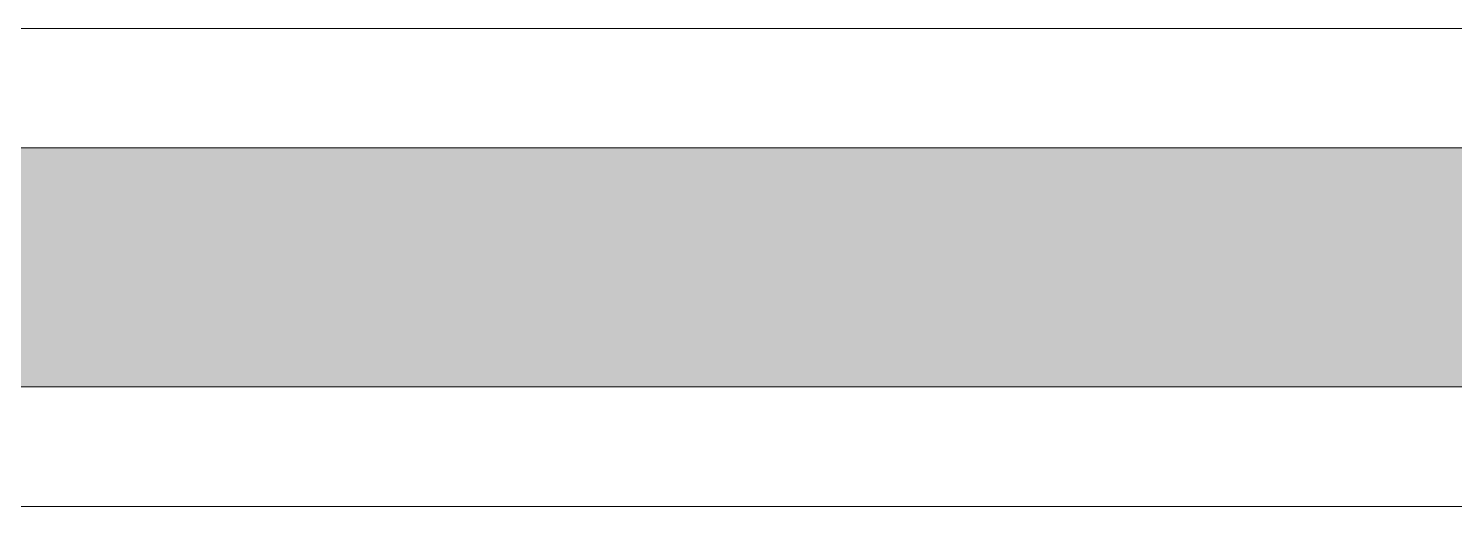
# Model space of a CAD drawing. Header units: centimetres. Extents: x -1762 to 3746, y -261 to 6534.
# Drawn here: x -1326.7 to -1207.3, y 5872.7 to 5912.7 of the extents above; entities that cross this region are included whole.
import ezdxf

# ---------------------------------------------------------------- set-up
doc = ezdxf.new("R2010")
doc.units = ezdxf.units.CM
for name, color, linetype, lineweight in [('A-WALL', 7, 'Continuous', 9), ('A-WALL-PATT', 7, 'Continuous', 35), ('I-WALL', 7, 'Continuous', 9)]:
    doc.layers.add(name, color=color, linetype=linetype, lineweight=lineweight)

# ---------------------------------------------------------------- blocks, each defined once
blk = doc.blocks.new('PQ_RVR_ARQ-01_ZZ_ZZ_MO_T_A_rvt-1-Planta bodega almacenamiento congelados')
at = {"layer": 'A-WALL-PATT', "lineweight": 9, "true_color": 0xdddddd}
blk.add_hatch(color=254, dxfattribs=at).paths.add_polyline_path([(2011.74, 5882.73), (2011.74, 5902.73), (-1358.94, 5902.73), (-1358.94, 5882.73), (1826.07, 5882.73)])
at = {"layer": 'A-WALL', "color": 253, "true_color": 0xaaaaaa}
for p, q in [((-1343.94, 5912.73), (-1017.46, 5912.73)), ((-699.87, 5872.73), (-1343.94, 5872.73))]:
    blk.add_line(p, q, dxfattribs=at)
at = {"layer": 'I-WALL', "color": 253, "lineweight": 18, "true_color": 0xaaaaaa}
for p, q in [((2011.74, 5902.73), (-1358.94, 5902.73)), ((-1358.94, 5882.73), (-689.87, 5882.73))]:
    blk.add_line(p, q, dxfattribs=at)

msp = doc.modelspace()

# ---------------------------------------------------------------- block references
at = {"lineweight": 5}
msp.add_blockref('PQ_RVR_ARQ-01_ZZ_ZZ_MO_T_A_rvt-1-Planta bodega almacenamiento congelados', (0, 0), dxfattribs=at)

doc.saveas('drawing.dxf')
